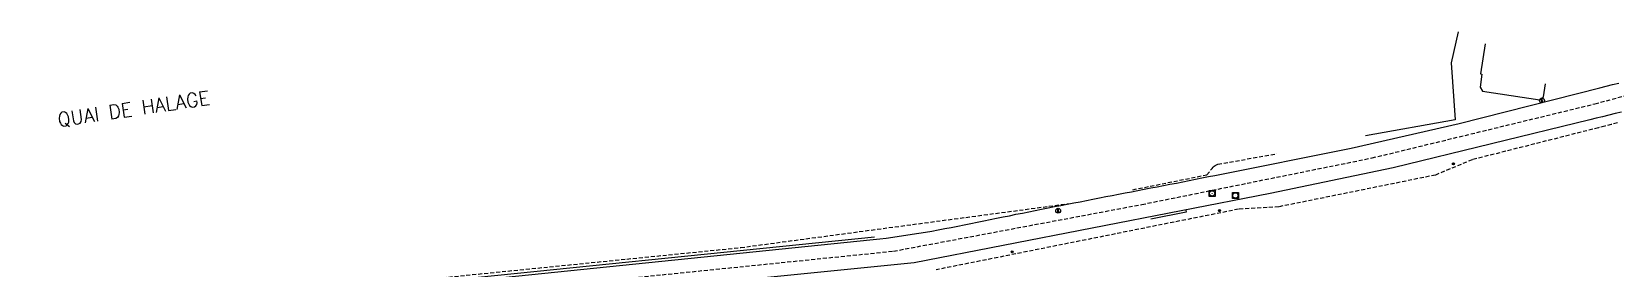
# Model space of a CAD drawing. Header units: millimetres. Extents: x 160000 to 161000, y 121000 to 122000.
# Drawn here: x 160235.5 to 160434.1, y 121656.1 to 121685.7 of the extents above; entities that cross this region are included whole.
import ezdxf
from ezdxf.enums import TextEntityAlignment as Align

# ---------------------------------------------------------------- set-up
doc = ezdxf.new("R2010")
doc.units = ezdxf.units.MM
doc.linetypes.add('DASHED', pattern=[0.75, 0.5, -0.25])
for name, color, linetype in [('W0001', 6, 'DASHED'), ('W0008', 7, 'CONTINUOUS'), ('W0112', 1, 'DASHED'), ('W0402', 7, 'CONTINUOUS'), ('W0454', 7, 'CONTINUOUS'), ('W0700', 7, 'CONTINUOUS'), ('W0989', 7, 'CONTINUOUS'), ('W1102', 7, 'CONTINUOUS')]:
    doc.layers.add(name, color=color, linetype=linetype)
doc.styles.get("Standard").update_dxf_attribs({"font": 'romans.shx', "width": 0.85})

msp = doc.modelspace()

# ---------------------------------------------------------------- linework, layer by layer
at = {"layer": 'W0001'}
for p, q in [((160431.55, 121676.69), (160463.94, 121685.48)), ((160403.61, 121669.92), (160431.55, 121676.69)), ((160374.73, 121664.09), (160403.61, 121669.92)), ((160343.6, 121658.25), (160374.73, 121664.09)), ((160235.51, 121647.25), (160343.6, 121658.25))]:
    msp.add_line(p, q, dxfattribs=at)
at = {"layer": 'W0008'}
for p, q in [((160414.55, 121674.21), (160432.17, 121678.69)), ((160432.17, 121678.69), (160432.97, 121678.89)), ((160432.97, 121678.89), (160433.76, 121679.1)), ((160433.76, 121679.1), (160434.56, 121679.3)), ((160430.93, 121674.69), (160406.25, 121668.68)), ((160431.72, 121674.88), (160430.93, 121674.69)), ((160432.52, 121675.08), (160431.72, 121674.88)), ((160433.31, 121675.27), (160432.52, 121675.08)), ((160434.1, 121675.47), (160433.31, 121675.27)), ((160434.89, 121675.67), (160434.1, 121675.47)), ((160400.98, 121671.15), (160414.55, 121674.21)), ((160383.89, 121667.74), (160400.98, 121671.15)), ((160378.26, 121666.63), (160379.07, 121666.78)), ((160379.07, 121666.78), (160379.87, 121666.94)), ((160379.87, 121666.94), (160380.68, 121667.1)), ((160380.68, 121667.1), (160381.48, 121667.26)), ((160381.48, 121667.26), (160382.28, 121667.42)), ((160382.28, 121667.42), (160383.09, 121667.58)), ((160383.09, 121667.58), (160383.89, 121667.74)), ((160406.25, 121668.68), (160390.82, 121665.46)), ((160390.82, 121665.46), (160346.17, 121656.78)), ((160367.8, 121664.6), (160368.6, 121664.76)), ((160368.6, 121664.76), (160369.41, 121664.91)), ((160369.41, 121664.91), (160370.21, 121665.07)), ((160370.21, 121665.07), (160371.02, 121665.22)), ((160371.02, 121665.22), (160371.82, 121665.38)), ((160371.82, 121665.38), (160372.63, 121665.54)), ((160372.63, 121665.54), (160373.43, 121665.69)), ((160373.43, 121665.69), (160374.24, 121665.85)), ((160374.24, 121665.85), (160375.04, 121666)), ((160375.04, 121666), (160375.85, 121666.16)), ((160375.85, 121666.16), (160376.65, 121666.31)), ((160376.65, 121666.31), (160377.46, 121666.47)), ((160377.46, 121666.47), (160378.26, 121666.63)), ((160358.14, 121662.69), (160358.95, 121662.86)), ((160358.95, 121662.86), (160359.75, 121663.02)), ((160359.75, 121663.02), (160360.55, 121663.18)), ((160360.55, 121663.18), (160361.36, 121663.34)), ((160361.36, 121663.34), (160362.16, 121663.5)), ((160362.16, 121663.5), (160362.97, 121663.66)), ((160362.97, 121663.66), (160363.77, 121663.82)), ((160363.77, 121663.82), (160364.58, 121663.97)), ((160364.58, 121663.97), (160365.38, 121664.13)), ((160365.38, 121664.13), (160366.19, 121664.29)), ((160366.19, 121664.29), (160366.99, 121664.44)), ((160366.99, 121664.44), (160367.8, 121664.6)), ((160348.4, 121660.77), (160349.21, 121660.92)), ((160349.21, 121660.92), (160350.03, 121661.07)), ((160350.03, 121661.07), (160350.84, 121661.22)), ((160350.84, 121661.22), (160351.65, 121661.38)), ((160351.65, 121661.38), (160352.47, 121661.54)), ((160352.47, 121661.54), (160353.28, 121661.7)), ((160353.28, 121661.7), (160354.09, 121661.87)), ((160354.09, 121661.87), (160354.9, 121662.03)), ((160354.9, 121662.03), (160355.71, 121662.2)), ((160355.71, 121662.2), (160356.53, 121662.37)), ((160356.53, 121662.37), (160357.34, 121662.53)), ((160357.34, 121662.53), (160358.14, 121662.69)), ((160264.78, 121651.9), (160341.04, 121659.71)), ((160341.04, 121659.71), (160341.86, 121659.8)), ((160341.86, 121659.8), (160342.68, 121659.89)), ((160342.68, 121659.89), (160343.5, 121660)), ((160343.5, 121660), (160344.32, 121660.11)), ((160344.32, 121660.11), (160345.14, 121660.23)), ((160345.14, 121660.23), (160345.95, 121660.36)), ((160345.95, 121660.36), (160346.77, 121660.49)), ((160346.77, 121660.49), (160347.59, 121660.63)), ((160347.59, 121660.63), (160348.4, 121660.77)), ((160346.17, 121656.78), (160281.75, 121650.38))]:
    msp.add_line(p, q, dxfattribs=at)
at = {"layer": 'W0112'}
for p, q in [((160432, 121673.7), (160416.15, 121669.69)), ((160432.8, 121673.9), (160432, 121673.7)), ((160433.6, 121674.11), (160432.8, 121673.9)), ((160434.39, 121674.31), (160433.6, 121674.11)), ((160383.56, 121668.61), (160383.68, 121668.75)), ((160383.68, 121668.75), (160383.81, 121668.87)), ((160383.81, 121668.87), (160383.95, 121668.98)), ((160383.95, 121668.98), (160384.11, 121669.07)), ((160384.11, 121669.07), (160384.27, 121669.12)), ((160384.27, 121669.12), (160391.67, 121670.46)), ((160416.15, 121669.69), (160411.55, 121667.77)), ((160373.59, 121665.94), (160382.88, 121667.8)), ((160382.88, 121667.8), (160383.56, 121668.61)), ((160411.55, 121667.77), (160391.93, 121663.8)), ((160343.02, 121661.19), (160365.79, 121664.23)), ((160386.86, 121663.5), (160348.94, 121655.91)), ((160391.93, 121663.8), (160386.86, 121663.5)), ((160324.44, 121658.7), (160343.02, 121661.19)), ((160276.59, 121653.88), (160324.44, 121658.7))]:
    msp.add_line(p, q, dxfattribs=at)
at = {"layer": 'W0402'}
for p, q in [((160425, 121677.27), (160424.85, 121677.27)), ((160424.85, 121677.27), (160424.85, 121676.97)), ((160424.85, 121676.97), (160425, 121676.97)), ((160425, 121677.12), (160424.92, 121677.12)), ((160425, 121676.97), (160425, 121677.12)), ((160383.17, 121665.1), (160383.17, 121665.85)), ((160383.17, 121665.85), (160383.92, 121665.85)), ((160383.92, 121665.1), (160383.17, 121665.1)), ((160383.92, 121665.85), (160383.92, 121665.1)), ((160386.1, 121664.85), (160386.1, 121665.6)), ((160386.1, 121665.6), (160386.85, 121665.6)), ((160386.85, 121664.85), (160386.1, 121664.85)), ((160386.85, 121665.6), (160386.85, 121664.85)), ((160364.32, 121663.46), (160364.17, 121663.46)), ((160364.17, 121663.46), (160364.17, 121663.16)), ((160364.17, 121663.16), (160364.32, 121663.16)), ((160364.32, 121663.31), (160364.24, 121663.31)), ((160364.32, 121663.16), (160364.32, 121663.31))]:
    msp.add_line(p, q, dxfattribs=at)
for centre, radius in [((160424.92, 121677.12), 0.3), ((160383.55, 121665.48), 0.338), ((160383.55, 121665.48), 0.0075), ((160386.47, 121665.22), 0.338), ((160386.47, 121665.22), 0.0075), ((160364.24, 121663.31), 0.3)]:
    msp.add_circle(centre, radius, dxfattribs=at)
at = {"layer": 'W0454'}
for centre, radius in [((160413.8, 121669.19), 0.125), ((160413.8, 121669.19), 0.105), ((160413.8, 121669.19), 0.0025), ((160384.46, 121663.32), 0.125), ((160384.46, 121663.32), 0.105), ((160384.46, 121663.32), 0.0025), ((160358.47, 121658.15), 0.125), ((160358.47, 121658.15), 0.105), ((160358.47, 121658.15), 0.0025)]:
    msp.add_circle(centre, radius, dxfattribs=at)
at = {"layer": 'W0700'}
msp.add_line((160341.19, 121659.99), (160282.06, 121653.97), dxfattribs=at)
at = {"layer": 'W1102'}
for p, q in [((160414.39, 121685.72), (160413.51, 121681.82)), ((160417.8, 121684.22), (160417.19, 121680.44)), ((160413.51, 121681.82), (160414.01, 121674.71)), ((160417.36, 121680.39), (160417.15, 121678.78)), ((160417.15, 121678.78), (160417.45, 121678.29)), ((160417.19, 121680.44), (160417.36, 121680.39)), ((160425.1, 121677.56), (160425.36, 121679.19)), ((160417.45, 121678.29), (160424.63, 121677.21)), ((160424.63, 121677.21), (160425.1, 121677.56)), ((160414.01, 121674.71), (160402.8, 121672.67)), ((160380.3, 121663.14), (160375.86, 121662.24)), ((160380.25, 121663.37), (160380.3, 121663.14))]:
    msp.add_line(p, q, dxfattribs=at)

# ---------------------------------------------------------------- texts
at = {"layer": 'W0989'}
msp.add_text('QUAI DE HALAGE', height=1.75, rotation=8.4368, dxfattribs=at).set_placement((160248.3, 121676), align=Align.MIDDLE)

doc.saveas('drawing.dxf')
